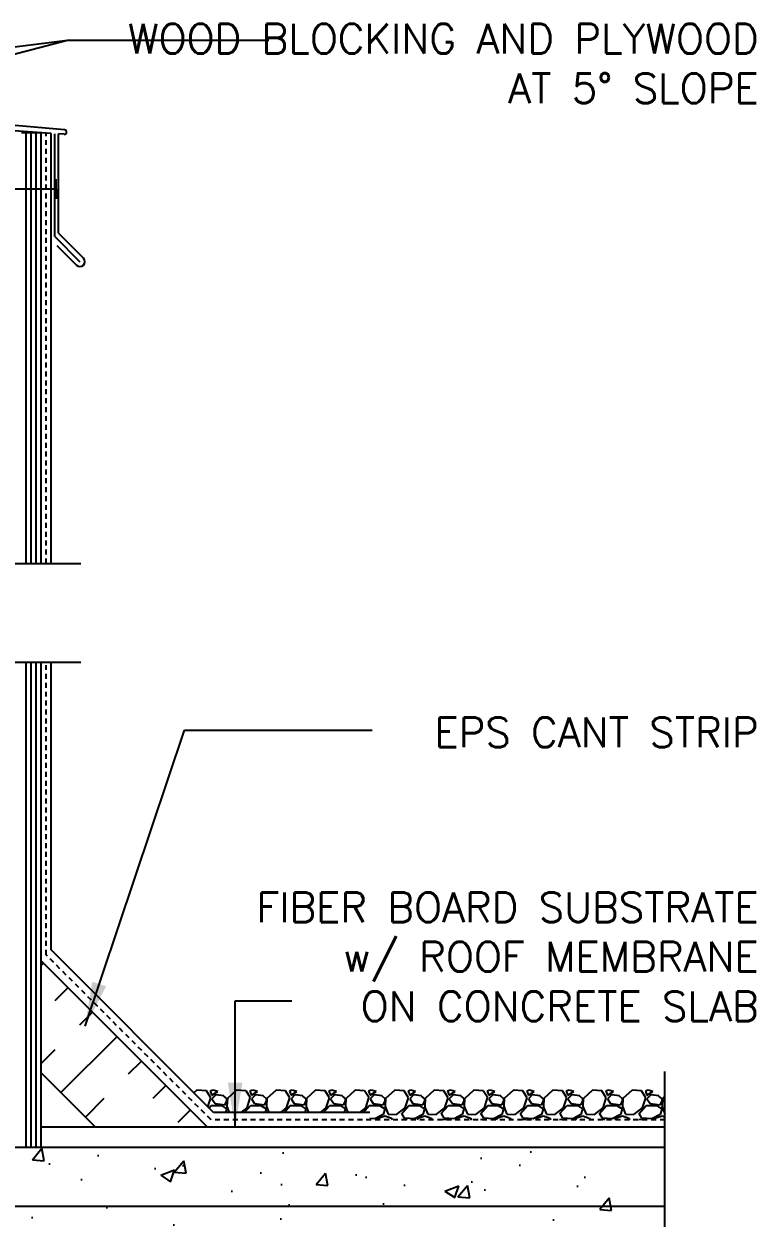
# Model space of a CAD drawing. Header units: inches. Extents: x 233.6 to 287.6, y 88.4 to 176.2.
# Drawn here: x 269.12 to 287.64, y 145.17 to 175.36 of the extents above; entities that cross this region are included whole.
import ezdxf

# ---------------------------------------------------------------- set-up
doc = ezdxf.new("R2010")
doc.units = ezdxf.units.IN
doc.header["$LTSCALE"] = 0.5
doc.header["$MEASUREMENT"] = 0
doc.linetypes.add('DASHED2', pattern=[0.375, 0.25, -0.125])
for name, color, linetype in [('HATCH', 12, 'Continuous'), ('line25', 2, 'Continuous'), ('LINE3', 3, 'Continuous'), ('LINE50', 5, 'Continuous'), ('LINE9', 9, 'Continuous'), ('TEXT', 4, 'Continuous')]:
    doc.layers.add(name, color=color, linetype=linetype)
doc.styles.add('DIM', font='romans.shx', dxfattribs={"width": 0.7})
doc.styles.add('ROMANS', font='romans.shx', dxfattribs={"height": 0.75})
doc.styles.get("Standard").update_dxf_attribs({"font": 'romans.shx', "height": 0.75})
doc.linetypes.add('STEEL', pattern='A,0.5,-0.2,["X",Standard,S=0.1,R=0,X=-0.1,Y=-0.05],-0.1', length=0.8)
doc.dimstyles.new('ext_12', dxfattribs={"dimscale": 12, "dimtxt": 0.09375, "dimasz": 0.09375, "dimexe": 0.09375, "dimexo": 0.0625, "dimgap": 0.0625, "dimtad": 1, "dimdec": 1, "dimzin": 2, "dimdsep": 46, "dimlunit": 4, "dimtxsty": 'DIM', "dimcen": 0.09, "dimdle": 0.09375, "dimclrt": 4, "dimadec": 0, "dimazin": 0, "dimtfac": 1, "dimtdec": 1, "dimtmove": 2, "dimatfit": 3, "dimfxl": 1, "dimfrac": 2, "dimtolj": 1, "dimtzin": 0, "dimarcsym": 0})

msp = doc.modelspace()

# ---------------------------------------------------------------- hatches: boundary and pattern name
at = {"layer": 'HATCH'}
h = msp.add_hatch(dxfattribs=at)
h.set_pattern_fill('AR-CONC', color=256, scale=0.5)
h.set_pattern_definition([(50, (0, 0), (3.5863, -0.31376), [0.375, -4.125]), (355, (0, 0), (-0.693757, 3.76096), [0.3, -3.3]), (100.4514, (0.299, -0.026), (2.892544, 3.4472), [0.3187, -3.50571]), (46.1842, (0, 1), (5.336207, -0.827596), [0.5625, -6.1875]), (96.6356, (0.4447, 0.931), (4.67331, 4.87059), [0.47805, -5.25857]), (351.1842, (0, 1), (4.67331, 4.87059), [0.45, -4.95]), (21, (0.5, 0.75), (2.984535, -2.013094), [0.375, -4.125]), (326, (0.5, 0.75), (1.216577, 3.62575), [0.3, -3.3]), (71.4514, (0.7487, 0.5822), (4.201112, 1.612656), [0.3187, -3.50571]), (37.5, (0, 0), (0.0607993, 1.6644693), [0, -3.26, 0, -3.35, 0, -3.3125]), (7.5, (0, 0), (1.315348, 1.972059), [0, -1.91, 0, -3.185, 0, -1.2625]), (327.5, (-1.115, 0), (2.669112, -0.1127744), [0, -1.25, 0, -3.9, 0, -5.175]), (317.5, (-1.615, 0), (2.915931, 0.500525), [0, -1.625, 0, -2.59, 0, -3.675])])
h.paths.add_polyline_path([(266.437, 143.471), (266.437, 144.971), (285.333, 144.971), (285.333, 146.971), (266.437, 146.971), (266.437, 147.023, 0.04026), (266.413, 146.993, 0.520567), (265.759, 146.993, 0.520567), (265.377, 146.993, 0.520567), (264.855, 146.993, 0.520567), (264.354, 146.993, 0.297004), (264.045, 147.118, 0.297004), (263.736, 146.993, 0.520567), (263.235, 146.993, 0.520567), (262.713, 146.993, 0.520567), (262.331, 146.993, 0.520567), (261.677, 146.993, 0.520567), (261.281, 146.993, 0.520567), (261.06, 146.993, 0.520567), (260.01, 146.993, 0.520567), (259.459, 146.876, 0.345037), (258.437, 147.21), (258.437, 146.576), (258.802, 146.576), (258.802, 145.376), (258.437, 145.376), (258.437, 144.626), (258.802, 144.626), (258.802, 143.426), (258.437, 143.426), (258.437, 142.676), (258.802, 142.676), (258.802, 141.596), (258.437, 141.596), (258.437, 140.846), (258.802, 140.846), (258.802, 139.766), (258.437, 139.766), (258.437, 139.016), (258.802, 139.016), (258.802, 137.816), (258.437, 137.816), (258.437, 137.066), (258.802, 137.066), (258.802, 136.585, -0.328601), (259.145, 136.47, -0.520567), (259.647, 136.47, -0.520567), (260.168, 136.47, -0.520567), (260.55, 136.47, -0.520567), (261.204, 136.47, -0.520567), (261.601, 136.47, -0.520567), (261.821, 136.47, -0.520567), (262.872, 136.47, -0.520567), (263.423, 136.352, -0.520567), (264.444, 136.448, -0.520567), (265.465, 136.352, -0.520567), (266.016, 136.47, -0.035013), (266.073, 136.54), (266.073, 137.066), (266.437, 137.066), (266.437, 137.471), (266.437, 138.971)])
edge = h.paths.add_edge_path()
edge.add_arc((266.091, 125.634), 0.5, 46.2109, 66.4218)
edge.add_line((266.291, 126.092), (266.201, 126.092))
edge.add_line((266.201, 126.092), (266.201, 126.134))
edge.add_arc((266.341, 126.341), 0.25, 180, 235.9442, ccw=False)
edge.add_line((266.091, 126.341), (266.091, 126.408))
edge.add_arc((266.154, 126.408), 0.0625, 90, 180, ccw=False)
edge.add_line((266.154, 126.471), (266.201, 126.471))
edge.add_line((266.201, 126.471), (266.201, 126.541))
edge.add_line((266.201, 126.541), (266.096, 126.541))
edge.add_arc((266.219, 126.883), 0.364, 214.9775, 250.3387, ccw=False)
edge.add_arc((265.296, 126.272), 0.743, 32.7919, 73.8107)
edge.add_spline(control_points=[(265.503, 126.986), (264.066, 127.307)], knot_values=[0, 0, 1, 1], degree=1, periodic=0)
edge.add_arc((263.509, 124.375), 2.984, 79.2546, 90.0995)
edge.add_line((263.504, 127.359), (262.437, 127.375))
edge.add_line((262.437, 127.375), (261.371, 127.359))
edge.add_arc((261.366, 124.375), 2.984, 89.9005, 100.7454)
edge.add_spline(control_points=[(260.809, 127.307), (259.372, 126.986)], knot_values=[0, 0, 1, 1], degree=1, periodic=0)
edge.add_arc((259.579, 126.272), 0.743, 106.1893, 147.2081)
edge.add_arc((258.656, 126.883), 0.364, 289.6613, 325.0225, ccw=False)
edge.add_line((258.778, 126.541), (258.673, 126.541))
edge.add_line((258.673, 126.541), (258.673, 126.471))
edge.add_line((258.673, 126.471), (258.721, 126.471))
edge.add_arc((258.721, 126.408), 0.0625, 0, 90, ccw=False)
edge.add_line((258.783, 126.408), (258.783, 126.341))
edge.add_arc((258.533, 126.341), 0.25, 304.0558, 360, ccw=False)
edge.add_line((258.673, 126.134), (258.673, 126.092))
edge.add_line((258.673, 126.092), (258.583, 126.092))
edge.add_arc((258.783, 125.634), 0.5, 113.5782, 133.7891)
edge.add_line((258.437, 125.995), (258.437, 123.221))
edge.add_line((258.437, 123.221), (259.437, 123.221))
edge.add_line((259.437, 123.221), (260.437, 122.221))
edge.add_line((260.437, 122.221), (260.437, 124.221))
edge.add_line((260.437, 124.221), (261.437, 123.221))
edge.add_line((261.437, 123.221), (266.437, 123.221))
edge.add_line((266.437, 123.221), (266.437, 125.995))
h.paths.add_polyline_path([(266.437, 132.221), (266.437, 133.237), (266.357, 133.157), (266.267, 133.157), (266.237, 133.187), (266.087, 133.187, -0.414214), (266.037, 133.237), (265.937, 133.237), (265.937, 133.798, 0.390098), (265.662, 134.097), (262.454, 134.281, 0.020761), (262.437, 134.281, 0.020761), (262.421, 134.281), (259.213, 134.097, 0.390098), (258.937, 133.798), (258.937, 133.237), (258.837, 133.237, -0.414214), (258.787, 133.187), (258.637, 133.187), (258.607, 133.157), (258.517, 133.157), (258.437, 133.237), (258.437, 132.221), (258.437, 130.187, 0.088416), (258.583, 130.09), (258.673, 130.09), (258.673, 130.048, -0.249069), (258.783, 129.841), (258.783, 129.773, -0.414214), (258.721, 129.711), (258.673, 129.711), (258.673, 129.641), (258.778, 129.641, 0.087457), (259.116, 129.72, -0.638777), (259.24, 129.596, 2.087231), (259.674, 129.821, -1), (259.838, 130.229, -0.21345), (260.23, 129.84, -0.068226), (260.366, 129.212, 1.753171), (260.817, 129.509, -0.940793), (261.02, 129.892, -0.173075), (261.366, 129.526), (261.509, 129.139, 1.612474), (261.94, 129.498, -0.734872), (261.963, 130.009, -0.068475), (262.437, 130.071, -0.068475), (262.912, 130.009, -0.734872), (262.935, 129.498, 1.612474), (263.366, 129.139), (263.509, 129.526, -0.173075), (263.855, 129.892, -0.940793), (264.058, 129.509, 1.753171), (264.509, 129.212, -0.068226), (264.645, 129.84, -0.21345), (265.037, 130.229, -1), (265.201, 129.821, 2.087231), (265.635, 129.596, -0.638777), (265.759, 129.72, 0.087457), (266.096, 129.641), (266.201, 129.641), (266.201, 129.711), (266.154, 129.711, -0.414214), (266.091, 129.773), (266.091, 129.841, -0.249069), (266.201, 130.048), (266.201, 130.09), (266.291, 130.09, 0.088416), (266.437, 130.187)])
h.paths.add_polyline_path([(262.054, 134.874), (259.262, 135.023, 0.438748), (258.937, 134.724), (258.937, 134.59, 0.438748), (259.262, 134.291), (262.054, 134.44, 0.390098), (262.237, 134.639), (262.237, 134.675, 0.390098)])
h.paths.add_polyline_path([(265.937, 136.077), (266.037, 136.077, -0.327813), (266.073, 136.125), (266.073, 136.54, 0.035013), (266.016, 136.47, 0.520567), (265.465, 136.352, 0.520567), (264.444, 136.448, 0.520567), (263.423, 136.352, 0.520567), (262.872, 136.47, 0.520567), (261.821, 136.47, 0.520567), (261.601, 136.47, 0.520567), (261.204, 136.47, 0.520567), (260.55, 136.47, 0.520567), (260.168, 136.47, 0.520567), (259.647, 136.47, 0.520567), (259.145, 136.47, 0.328601), (258.802, 136.585), (258.802, 136.125, -0.327813), (258.837, 136.077), (258.937, 136.077), (258.937, 135.516, 0.390098), (259.213, 135.217), (262.421, 135.033, 0.020761), (262.437, 135.033, 0.020761), (262.454, 135.033), (265.662, 135.217, 0.390098), (265.937, 135.516)])
h.paths.add_polyline_path([(265.937, 134.724, 0.438748), (265.613, 135.023), (262.821, 134.874, 0.390098), (262.637, 134.675), (262.637, 134.639, 0.390098), (262.821, 134.44), (265.613, 134.291, 0.438748), (265.937, 134.59)])
h.paths.add_polyline_path([(265.937, 147.947, 0.390098), (265.662, 148.246), (262.454, 148.43, 0.020761), (262.437, 148.43, 0.020761), (262.421, 148.43), (259.213, 148.246, 0.390098), (258.937, 147.947), (258.937, 147.386), (258.837, 147.386, -0.327813), (258.802, 147.338), (258.802, 147.326), (258.628, 147.326), (258.607, 147.306), (258.517, 147.306), (258.497, 147.326), (258.437, 147.326), (258.437, 147.21, -0.345037), (259.459, 146.876, -0.520567), (260.01, 146.993, -0.520567), (261.06, 146.993, -0.520567), (261.281, 146.993, -0.520567), (261.677, 146.993, -0.520567), (262.331, 146.993, -0.520567), (262.713, 146.993, -0.520567), (263.235, 146.993, -0.520567), (263.736, 146.993, -0.297004), (264.045, 147.118, -0.297004), (264.354, 146.993, -0.520567), (264.855, 146.993, -0.520567), (265.377, 146.993, -0.520567), (265.759, 146.993, -0.520567), (266.413, 146.993, -0.04026), (266.437, 147.023), (266.437, 147.326), (266.378, 147.326), (266.357, 147.306), (266.267, 147.306), (266.247, 147.326), (266.073, 147.326), (266.073, 147.338, -0.327813), (266.037, 147.386), (265.937, 147.386)])
h.paths.add_polyline_path([(262.237, 148.788, -0.390098), (262.054, 148.589), (259.262, 148.44, -0.438748), (258.937, 148.739), (258.937, 148.873, -0.438748), (259.262, 149.172), (262.054, 149.023, -0.390098), (262.237, 148.824)])
h.paths.add_polyline_path([(265.937, 148.739), (265.937, 148.873, 0.438748), (265.613, 149.172), (262.821, 149.023, 0.390098), (262.637, 148.824), (262.637, 148.788, 0.390098), (262.821, 148.589), (265.613, 148.44, 0.438748)])
h.paths.add_polyline_path([(265.937, 150.226), (266.037, 150.226, -0.414214), (266.087, 150.276), (266.237, 150.276), (266.267, 150.306), (266.357, 150.306), (266.437, 150.226), (266.437, 152.256, 0.088416), (266.291, 152.353), (266.201, 152.353), (266.201, 152.395, -0.249069), (266.091, 152.602), (266.091, 152.669, -0.414214), (266.154, 152.732), (266.201, 152.732), (266.201, 152.802), (266.096, 152.802, 0.087457), (265.759, 152.723, -0.638777), (265.635, 152.847, 2.087231), (265.201, 152.622, -1), (265.037, 152.213, -0.21345), (264.645, 152.603, -0.068226), (264.509, 153.23, 1.753171), (264.058, 152.934, -0.940793), (263.855, 152.551, -0.173075), (263.509, 152.917), (263.366, 153.304, 1.612474), (262.935, 152.945, -0.734872), (262.912, 152.433, -0.068475), (262.437, 152.371, -0.068475), (261.963, 152.433, -0.734872), (261.94, 152.945, 1.612474), (261.509, 153.304), (261.366, 152.917, -0.173075), (261.02, 152.551, -0.940793), (260.817, 152.934, 1.753171), (260.366, 153.23, -0.068226), (260.23, 152.603, -0.21345), (259.838, 152.213, -1), (259.674, 152.622, 2.087231), (259.24, 152.847, -0.638777), (259.116, 152.723, 0.087457), (258.778, 152.802), (258.673, 152.802), (258.673, 152.732), (258.721, 152.732, -0.414214), (258.783, 152.669), (258.783, 152.602, -0.249069), (258.673, 152.395), (258.673, 152.353), (258.583, 152.353, 0.088416), (258.437, 152.256), (258.437, 150.226), (258.517, 150.306), (258.607, 150.306), (258.637, 150.276), (258.787, 150.276, -0.414214), (258.837, 150.226), (258.937, 150.226), (258.937, 149.665, 0.390098), (259.213, 149.366), (262.421, 149.182, 0.020761), (262.437, 149.182, 0.020761), (262.454, 149.182), (265.662, 149.366, 0.390098), (265.937, 149.665)])
edge = h.paths.add_edge_path()
edge.add_line((266.437, 159.221), (261.451, 159.221))
edge.add_line((261.451, 159.221), (260.451, 160.221))
edge.add_line((260.451, 160.221), (260.451, 158.221))
edge.add_line((260.451, 158.221), (259.451, 159.221))
edge.add_line((259.451, 159.221), (258.437, 159.221))
edge.add_line((258.437, 159.221), (258.437, 156.448))
edge.add_arc((258.783, 156.809), 0.5, 226.2109, 246.4218)
edge.add_line((258.583, 156.351), (258.673, 156.351))
edge.add_line((258.673, 156.351), (258.673, 156.309))
edge.add_arc((258.533, 156.102), 0.25, 0, 55.9442, ccw=False)
edge.add_line((258.783, 156.102), (258.783, 156.034))
edge.add_arc((258.721, 156.034), 0.0625, -90, 0, ccw=False)
edge.add_line((258.721, 155.972), (258.673, 155.972))
edge.add_line((258.673, 155.972), (258.673, 155.902))
edge.add_line((258.673, 155.902), (258.778, 155.902))
edge.add_arc((258.656, 155.559), 0.364, 34.9775, 70.3387, ccw=False)
edge.add_arc((259.579, 156.171), 0.743, 212.7919, 253.8107)
edge.add_spline(control_points=[(259.372, 155.457), (260.809, 155.136)], knot_values=[0, 0, 1, 1], degree=1, periodic=0)
edge.add_arc((261.366, 158.068), 2.984, 259.2546, 270.0995)
edge.add_line((261.371, 155.084), (262.437, 155.068))
edge.add_line((262.437, 155.068), (263.504, 155.084))
edge.add_arc((263.509, 158.068), 2.984, 269.9005, 280.7454)
edge.add_spline(control_points=[(264.066, 155.136), (265.503, 155.457)], knot_values=[0, 0, 1, 1], degree=1, periodic=0)
edge.add_arc((265.296, 156.171), 0.743, 286.1893, 327.2081)
edge.add_arc((266.219, 155.559), 0.364, 109.6613, 145.0225, ccw=False)
edge.add_line((266.096, 155.902), (266.201, 155.902))
edge.add_line((266.201, 155.902), (266.201, 155.972))
edge.add_line((266.201, 155.972), (266.154, 155.972))
edge.add_arc((266.154, 156.034), 0.0625, 180, 270, ccw=False)
edge.add_line((266.091, 156.034), (266.091, 156.102))
edge.add_arc((266.341, 156.102), 0.25, 124.0558, 180, ccw=False)
edge.add_line((266.201, 156.309), (266.201, 156.351))
edge.add_line((266.201, 156.351), (266.291, 156.351))
edge.add_arc((266.091, 156.809), 0.5, 293.5782, 313.7891)
edge.add_line((266.437, 156.448), (266.437, 159.221))
edge = h.paths.add_edge_path()
edge.add_arc((266.091, 164.638), 0.5, 46.2109, 66.4218)
edge.add_line((266.291, 165.096), (266.201, 165.096))
edge.add_line((266.201, 165.096), (266.201, 165.138))
edge.add_arc((266.341, 165.345), 0.25, 180, 235.9442, ccw=False)
edge.add_line((266.091, 165.345), (266.091, 165.412))
edge.add_arc((266.154, 165.412), 0.0625, 90, 180, ccw=False)
edge.add_line((266.154, 165.475), (266.201, 165.475))
edge.add_line((266.201, 165.475), (266.201, 165.545))
edge.add_line((266.201, 165.545), (266.096, 165.545))
edge.add_arc((266.219, 165.888), 0.364, 214.9775, 250.3387, ccw=False)
edge.add_arc((265.296, 165.276), 0.743, 32.7919, 73.8107)
edge.add_spline(control_points=[(265.503, 165.99), (264.066, 166.311)], knot_values=[0, 0, 1, 1], degree=1, periodic=0)
edge.add_arc((263.509, 163.379), 2.984, 79.2546, 90.0995)
edge.add_line((263.504, 166.363), (262.437, 166.379))
edge.add_line((262.437, 166.379), (261.371, 166.363))
edge.add_arc((261.366, 163.379), 2.984, 89.9005, 100.7454)
edge.add_spline(control_points=[(260.809, 166.311), (259.372, 165.99)], knot_values=[0, 0, 1, 1], degree=1, periodic=0)
edge.add_arc((259.579, 165.276), 0.743, 106.1893, 147.2081)
edge.add_arc((258.656, 165.888), 0.364, 289.6613, 325.0225, ccw=False)
edge.add_line((258.778, 165.545), (258.673, 165.545))
edge.add_line((258.673, 165.545), (258.673, 165.475))
edge.add_line((258.673, 165.475), (258.721, 165.475))
edge.add_arc((258.721, 165.412), 0.0625, 0, 90, ccw=False)
edge.add_line((258.783, 165.412), (258.783, 165.345))
edge.add_arc((258.533, 165.345), 0.25, 304.0558, 360, ccw=False)
edge.add_line((258.673, 165.138), (258.673, 165.096))
edge.add_line((258.673, 165.096), (258.583, 165.096))
edge.add_arc((258.783, 164.638), 0.5, 113.5782, 133.7891)
edge.add_line((258.437, 164.999), (258.437, 161.721))
edge.add_line((258.437, 161.721), (259.451, 161.721))
edge.add_line((259.451, 161.721), (260.451, 160.721))
edge.add_line((260.451, 160.721), (260.451, 162.721))
edge.add_line((260.451, 162.721), (261.451, 161.721))
edge.add_line((261.451, 161.721), (266.437, 161.721))
edge.add_line((266.437, 161.721), (266.437, 164.999))
h.paths.add_polyline_path([(266.437, 169.819, 0.259173), (265.986, 169.599, 0.520567), (265.486, 169.599, 0.520567), (265.099, 169.599, 0.336749), (264.437, 169.705, 0.336749), (263.776, 169.599, 0.520567), (263.389, 169.599, 0.520567), (262.889, 169.599, 0.520567), (262.042, 169.599, 0.520567), (261.76, 169.599, 0.520567), (260.865, 169.599, 0.520567), (260.126, 169.599, 0.520567), (259.433, 169.599, 0.520567), (259.212, 169.599, 0.321585), (258.437, 169.625), (258.437, 169.191, 0.088416), (258.583, 169.094), (258.673, 169.094), (258.673, 169.052, -0.249069), (258.783, 168.845), (258.783, 168.777, -0.414214), (258.721, 168.715), (258.673, 168.715), (258.673, 168.645), (258.778, 168.645, 0.087457), (259.116, 168.724, -0.638777), (259.24, 168.6, 2.087231), (259.674, 168.825, -1), (259.838, 169.234, -0.21345), (260.23, 168.844, -0.068226), (260.366, 168.216, 1.753171), (260.817, 168.513, -0.940793), (261.02, 168.896, -0.173075), (261.366, 168.53), (261.509, 168.143, 1.612474), (261.94, 168.502, -0.734872), (261.963, 169.013, -0.068475), (262.437, 169.076, -0.068475), (262.912, 169.013, -0.734872), (262.935, 168.502, 1.612474), (263.366, 168.143), (263.509, 168.53, -0.173075), (263.855, 168.896, -0.940793), (264.058, 168.513, 1.753171), (264.509, 168.216, -0.068226), (264.645, 168.844, -0.21345), (265.037, 169.234, -1), (265.201, 168.825, 2.087231), (265.635, 168.6, -0.638777), (265.759, 168.724, 0.087457), (266.096, 168.645), (266.201, 168.645), (266.201, 168.715), (266.154, 168.715, -0.414214), (266.091, 168.777), (266.091, 168.845, -0.249069), (266.201, 169.052), (266.201, 169.094), (266.291, 169.094, 0.088416), (266.437, 169.191)])
h = msp.add_hatch(dxfattribs=at)
h.set_pattern_fill('INSUL', color=256, scale=7, angle=45, style=0)
h.set_pattern_definition([(45, (162.2593, -11.4297), (-1.856155, 1.856155), []), (45, (161.6406, -10.811), (-1.856155, 1.856155), [0.875, -0.875]), (45, (161.022, -10.1923), (-1.856155, 1.856155), [0.875, -0.875])])
h.paths.add_polyline_path([(270.811, 147.596), (273.639, 147.596), (269.562, 151.673), (269.562, 148.845)])

# ---------------------------------------------------------------- linework, layer by layer
for p, q in [((270.154, 172.681), (251.187, 174.34)), ((269.812, 172.587), (268.506, 172.679)), ((269.187, 161.721), (269.187, 172.605)), ((269.312, 161.721), (269.312, 172.605)), ((269.437, 161.721), (269.437, 172.605)), ((269.812, 161.721), (269.812, 172.587)), ((269.906, 169.982), (269.906, 172.58)), ((270.144, 172.568), (270, 172.576)), ((270, 170.065), (270, 172.576)), ((269.906, 169.982), (270.543, 169.346)), ((270, 170.065), (270.631, 169.434)), ((269.956, 169.756), (270.454, 169.257)), ((269.187, 146.971), (269.187, 159.221)), ((269.312, 146.971), (269.312, 159.221)), ((269.437, 146.971), (269.437, 159.221)), ((269.812, 151.953), (269.812, 159.221)), ((273.92, 147.846), (269.812, 151.953)), ((273.5, 148.41), (273.424, 148.342)), ((273.74, 148.389), (273.5, 148.409)), ((273.851, 148.211), (273.741, 148.391)), ((273.778, 147.988), (273.849, 148.21)), ((273.909, 148.41), (273.839, 148.38)), ((273.839, 148.38), (273.879, 148.28)), ((273.879, 148.28), (274.029, 148.37)), ((273.979, 148.29), (273.879, 148.19)), ((274.03, 148.37), (273.91, 148.41)), ((274.18, 148.261), (273.98, 148.291)), ((274.261, 148.189), (274.181, 148.259)), ((274.269, 148.201), (274.259, 147.991)), ((274.5, 148.41), (274.27, 148.2)), ((274.74, 148.389), (274.5, 148.409)), ((274.851, 148.211), (274.741, 148.391)), ((274.769, 147.96), (274.849, 148.21)), ((274.909, 148.41), (274.839, 148.38)), ((274.839, 148.38), (274.879, 148.28)), ((274.879, 148.28), (275.029, 148.37)), ((274.979, 148.29), (274.879, 148.19)), ((275.03, 148.37), (274.91, 148.41)), ((275.18, 148.261), (274.98, 148.291)), ((275.261, 148.189), (275.181, 148.259)), ((275.269, 148.201), (275.259, 147.991)), ((275.5, 148.41), (275.27, 148.2)), ((275.74, 148.389), (275.5, 148.409)), ((275.851, 148.211), (275.741, 148.391)), ((275.769, 147.96), (275.849, 148.21)), ((275.909, 148.41), (275.839, 148.38)), ((275.839, 148.38), (275.879, 148.28)), ((275.879, 148.28), (276.029, 148.37)), ((275.979, 148.29), (275.879, 148.19)), ((276.03, 148.37), (275.91, 148.41)), ((276.18, 148.261), (275.98, 148.291)), ((276.261, 148.189), (276.181, 148.259)), ((276.269, 148.201), (276.259, 147.991)), ((276.5, 148.41), (276.27, 148.2)), ((276.74, 148.389), (276.5, 148.409)), ((276.851, 148.211), (276.741, 148.391)), ((276.769, 147.96), (276.849, 148.21)), ((276.909, 148.41), (276.839, 148.38)), ((276.839, 148.38), (276.879, 148.28)), ((276.879, 148.28), (277.029, 148.37)), ((276.979, 148.29), (276.879, 148.19)), ((277.03, 148.37), (276.91, 148.41)), ((277.18, 148.261), (276.98, 148.291)), ((277.261, 148.189), (277.181, 148.259)), ((277.269, 148.201), (277.259, 147.991)), ((277.5, 148.41), (277.27, 148.2)), ((277.74, 148.389), (277.5, 148.409)), ((277.851, 148.211), (277.741, 148.391)), ((277.769, 147.96), (277.849, 148.21)), ((277.909, 148.41), (277.839, 148.38)), ((277.839, 148.38), (277.879, 148.28)), ((277.879, 148.28), (278.029, 148.37)), ((277.979, 148.29), (277.879, 148.19)), ((278.03, 148.37), (277.91, 148.41)), ((278.18, 148.261), (277.98, 148.291)), ((278.261, 148.189), (278.181, 148.259)), ((278.269, 148.201), (278.259, 147.991)), ((278.5, 148.41), (278.27, 148.2)), ((278.74, 148.389), (278.5, 148.409)), ((278.851, 148.211), (278.741, 148.391)), ((278.769, 147.96), (278.849, 148.21)), ((278.909, 148.41), (278.839, 148.38)), ((278.839, 148.38), (278.879, 148.28)), ((278.879, 148.28), (279.029, 148.37)), ((278.979, 148.29), (278.879, 148.19)), ((279.03, 148.37), (278.91, 148.41)), ((279.18, 148.261), (278.98, 148.291)), ((279.261, 148.189), (279.181, 148.259)), ((279.269, 148.201), (279.259, 147.991)), ((279.5, 148.41), (279.27, 148.2)), ((279.74, 148.389), (279.5, 148.409)), ((279.851, 148.211), (279.741, 148.391)), ((279.769, 147.96), (279.849, 148.21)), ((279.909, 148.41), (279.839, 148.38)), ((279.839, 148.38), (279.879, 148.28)), ((279.879, 148.28), (280.029, 148.37)), ((279.979, 148.29), (279.879, 148.19)), ((280.03, 148.37), (279.91, 148.41)), ((280.18, 148.261), (279.98, 148.291)), ((280.261, 148.189), (280.181, 148.259)), ((280.269, 148.201), (280.259, 147.991)), ((280.5, 148.41), (280.27, 148.2)), ((280.74, 148.389), (280.5, 148.409)), ((280.851, 148.211), (280.741, 148.391)), ((280.769, 147.96), (280.849, 148.21)), ((280.909, 148.41), (280.839, 148.38)), ((280.839, 148.38), (280.879, 148.28)), ((280.879, 148.28), (281.029, 148.37)), ((280.979, 148.29), (280.879, 148.19)), ((281.03, 148.37), (280.91, 148.41)), ((281.18, 148.261), (280.98, 148.291)), ((281.261, 148.189), (281.181, 148.259)), ((281.269, 148.201), (281.259, 147.991)), ((281.5, 148.41), (281.27, 148.2)), ((281.74, 148.389), (281.5, 148.409)), ((281.851, 148.211), (281.741, 148.391)), ((281.769, 147.96), (281.849, 148.21)), ((281.909, 148.41), (281.839, 148.38)), ((281.839, 148.38), (281.879, 148.28)), ((281.879, 148.28), (282.029, 148.37)), ((281.979, 148.29), (281.879, 148.19)), ((282.03, 148.37), (281.91, 148.41)), ((282.18, 148.261), (281.98, 148.291)), ((282.261, 148.189), (282.181, 148.259)), ((282.269, 148.201), (282.259, 147.991)), ((282.5, 148.41), (282.27, 148.2)), ((282.74, 148.389), (282.5, 148.409)), ((282.851, 148.211), (282.741, 148.391)), ((282.769, 147.96), (282.849, 148.21)), ((282.909, 148.41), (282.839, 148.38)), ((282.839, 148.38), (282.879, 148.28)), ((282.879, 148.28), (283.029, 148.37)), ((282.979, 148.29), (282.879, 148.19)), ((283.03, 148.37), (282.91, 148.41)), ((283.18, 148.261), (282.98, 148.291)), ((283.261, 148.189), (283.181, 148.259)), ((283.269, 148.201), (283.259, 147.991)), ((283.5, 148.41), (283.27, 148.2)), ((283.74, 148.389), (283.5, 148.409)), ((283.851, 148.211), (283.741, 148.391)), ((283.769, 147.96), (283.849, 148.21)), ((283.909, 148.41), (283.839, 148.38)), ((283.839, 148.38), (283.879, 148.28)), ((283.879, 148.28), (284.029, 148.37)), ((283.979, 148.29), (283.879, 148.19)), ((284.03, 148.37), (283.91, 148.41)), ((284.18, 148.261), (283.98, 148.291)), ((284.261, 148.189), (284.181, 148.259)), ((284.269, 148.201), (284.259, 147.991)), ((284.5, 148.41), (284.27, 148.2)), ((284.74, 148.389), (284.5, 148.409)), ((284.851, 148.211), (284.741, 148.391)), ((284.769, 147.96), (284.849, 148.21)), ((284.909, 148.41), (284.839, 148.38)), ((284.839, 148.38), (284.879, 148.28)), ((284.879, 148.28), (285.029, 148.37)), ((284.979, 148.29), (284.879, 148.19)), ((285.03, 148.37), (284.91, 148.41)), ((285.18, 148.261), (284.98, 148.291)), ((285.261, 148.189), (285.181, 148.259)), ((285.269, 148.201), (285.259, 147.991)), ((285.333, 148.258), (285.27, 148.2)), ((273.806, 147.96), (273.859, 148.02)), ((273.859, 148.02), (274.119, 148.02)), ((273.879, 148.191), (273.959, 148.071)), ((273.96, 148.07), (274.21, 148.04)), ((274.119, 148.022), (274.249, 147.932)), ((274.209, 148.04), (274.259, 148.13)), ((274.25, 147.93), (274.226, 147.846)), ((274.258, 147.992), (274.319, 147.846)), ((274.259, 148.13), (274.259, 148.19)), ((274.621, 147.846), (274.769, 147.961)), ((274.703, 147.846), (274.859, 148.02)), ((274.859, 148.02), (275.119, 148.02)), ((274.879, 148.191), (274.959, 148.071)), ((274.96, 148.07), (275.21, 148.04)), ((275.119, 148.022), (275.249, 147.932)), ((275.209, 148.04), (275.259, 148.13)), ((275.25, 147.93), (275.226, 147.846)), ((275.258, 147.992), (275.319, 147.846)), ((275.259, 148.13), (275.259, 148.19)), ((275.621, 147.846), (275.769, 147.961)), ((275.703, 147.846), (275.859, 148.02)), ((275.859, 148.02), (276.119, 148.02)), ((275.879, 148.191), (275.959, 148.071)), ((275.96, 148.07), (276.21, 148.04)), ((276.119, 148.022), (276.249, 147.932)), ((276.209, 148.04), (276.259, 148.13)), ((276.25, 147.93), (276.226, 147.846)), ((276.258, 147.992), (276.319, 147.846)), ((276.259, 148.13), (276.259, 148.19)), ((276.621, 147.846), (276.769, 147.961)), ((276.703, 147.846), (276.859, 148.02)), ((276.859, 148.02), (277.119, 148.02)), ((276.879, 148.191), (276.959, 148.071)), ((276.96, 148.07), (277.21, 148.04)), ((277.119, 148.022), (277.249, 147.932)), ((277.209, 148.04), (277.259, 148.13)), ((277.25, 147.93), (277.226, 147.846)), ((277.258, 147.992), (277.319, 147.846)), ((277.259, 148.13), (277.259, 148.19)), ((277.621, 147.846), (277.769, 147.961)), ((277.703, 147.846), (277.859, 148.02)), ((277.859, 148.02), (278.119, 148.02)), ((277.879, 148.191), (277.959, 148.071)), ((277.96, 148.07), (278.21, 148.04)), ((278.119, 148.022), (278.249, 147.932)), ((278.209, 148.04), (278.259, 148.13)), ((278.25, 147.93), (278.21, 147.79)), ((278.258, 147.992), (278.338, 147.802)), ((278.259, 148.13), (278.259, 148.19)), ((278.549, 147.791), (278.769, 147.961)), ((278.679, 147.82), (278.859, 148.02)), ((278.859, 148.02), (279.119, 148.02)), ((278.879, 148.191), (278.959, 148.071)), ((278.96, 148.07), (279.21, 148.04)), ((279.119, 148.022), (279.249, 147.932)), ((279.209, 148.04), (279.259, 148.13)), ((279.25, 147.93), (279.21, 147.79)), ((279.258, 147.992), (279.338, 147.802)), ((279.259, 148.13), (279.259, 148.19)), ((279.549, 147.791), (279.769, 147.961)), ((279.679, 147.82), (279.859, 148.02)), ((279.859, 148.02), (280.119, 148.02)), ((279.879, 148.191), (279.959, 148.071)), ((279.96, 148.07), (280.21, 148.04)), ((280.119, 148.022), (280.249, 147.932)), ((280.209, 148.04), (280.259, 148.13)), ((280.25, 147.93), (280.21, 147.79)), ((280.258, 147.992), (280.338, 147.802)), ((280.259, 148.13), (280.259, 148.19)), ((280.549, 147.791), (280.769, 147.961)), ((280.679, 147.82), (280.859, 148.02)), ((280.859, 148.02), (281.119, 148.02)), ((280.879, 148.191), (280.959, 148.071)), ((280.96, 148.07), (281.21, 148.04)), ((281.119, 148.022), (281.249, 147.932)), ((281.209, 148.04), (281.259, 148.13)), ((281.25, 147.93), (281.21, 147.79)), ((281.258, 147.992), (281.338, 147.802)), ((281.259, 148.13), (281.259, 148.19)), ((281.549, 147.791), (281.769, 147.961)), ((281.679, 147.82), (281.859, 148.02)), ((281.859, 148.02), (282.119, 148.02)), ((281.879, 148.191), (281.959, 148.071)), ((281.96, 148.07), (282.21, 148.04)), ((282.119, 148.022), (282.249, 147.932)), ((282.209, 148.04), (282.259, 148.13)), ((282.25, 147.93), (282.21, 147.79)), ((282.258, 147.992), (282.338, 147.802)), ((282.259, 148.13), (282.259, 148.19)), ((282.549, 147.791), (282.769, 147.961)), ((282.679, 147.82), (282.859, 148.02)), ((282.859, 148.02), (283.119, 148.02)), ((282.879, 148.191), (282.959, 148.071)), ((282.96, 148.07), (283.21, 148.04)), ((283.119, 148.022), (283.249, 147.932)), ((283.209, 148.04), (283.259, 148.13)), ((283.25, 147.93), (283.21, 147.79)), ((283.258, 147.992), (283.338, 147.802)), ((283.259, 148.13), (283.259, 148.19)), ((283.549, 147.791), (283.769, 147.961)), ((283.679, 147.82), (283.859, 148.02)), ((283.859, 148.02), (284.119, 148.02)), ((283.879, 148.191), (283.959, 148.071)), ((283.96, 148.07), (284.21, 148.04)), ((284.119, 148.022), (284.249, 147.932)), ((284.209, 148.04), (284.259, 148.13)), ((284.25, 147.93), (284.21, 147.79)), ((284.258, 147.992), (284.338, 147.802)), ((284.259, 148.13), (284.259, 148.19)), ((284.549, 147.791), (284.769, 147.961)), ((284.679, 147.82), (284.859, 148.02)), ((284.859, 148.02), (285.119, 148.02)), ((284.879, 148.191), (284.959, 148.071)), ((284.96, 148.07), (285.21, 148.04)), ((285.119, 148.022), (285.249, 147.932)), ((285.209, 148.04), (285.259, 148.13)), ((285.25, 147.93), (285.21, 147.79)), ((285.258, 147.992), (285.333, 147.813)), ((285.259, 148.13), (285.259, 148.19)), ((277.868, 147.846), (273.92, 147.846)), ((277.868, 147.721), (277.868, 147.721)), ((277.999, 147.682), (277.868, 147.692)), ((278.21, 147.79), (278, 147.68)), ((278.077, 147.659), (278.099, 147.71)), ((278.099, 147.71), (278.259, 147.76)), ((278.259, 147.76), (278.419, 147.7)), ((278.339, 147.8), (278.549, 147.79)), ((278.419, 147.7), (278.439, 147.659)), ((278.77, 147.669), (278.669, 147.659)), ((278.751, 147.7), (278.681, 147.82)), ((278.999, 147.682), (278.749, 147.702)), ((278.817, 147.659), (278.769, 147.671)), ((279.21, 147.79), (279, 147.68)), ((279.077, 147.659), (279.099, 147.71)), ((279.099, 147.71), (279.259, 147.76)), ((279.259, 147.76), (279.419, 147.7)), ((279.339, 147.8), (279.549, 147.79)), ((279.419, 147.7), (279.439, 147.659)), ((279.77, 147.669), (279.669, 147.659)), ((279.751, 147.7), (279.681, 147.82)), ((279.999, 147.682), (279.749, 147.702)), ((279.817, 147.659), (279.769, 147.671)), ((280.21, 147.79), (280, 147.68)), ((280.077, 147.659), (280.099, 147.71)), ((280.099, 147.71), (280.259, 147.76)), ((280.259, 147.76), (280.419, 147.7)), ((280.339, 147.8), (280.549, 147.79)), ((280.419, 147.7), (280.439, 147.659)), ((280.77, 147.669), (280.669, 147.659)), ((280.751, 147.7), (280.681, 147.82)), ((280.999, 147.682), (280.749, 147.702)), ((280.817, 147.659), (280.769, 147.671)), ((281.21, 147.79), (281, 147.68)), ((281.077, 147.659), (281.099, 147.71)), ((281.099, 147.71), (281.259, 147.76)), ((281.259, 147.76), (281.419, 147.7)), ((281.339, 147.8), (281.549, 147.79)), ((281.419, 147.7), (281.439, 147.659)), ((281.77, 147.669), (281.669, 147.659)), ((281.751, 147.7), (281.681, 147.82)), ((281.999, 147.682), (281.749, 147.702)), ((281.817, 147.659), (281.769, 147.671)), ((282.21, 147.79), (282, 147.68)), ((282.077, 147.659), (282.099, 147.71)), ((282.099, 147.71), (282.259, 147.76)), ((282.259, 147.76), (282.419, 147.7)), ((282.339, 147.8), (282.549, 147.79)), ((282.419, 147.7), (282.439, 147.659)), ((282.77, 147.669), (282.669, 147.659)), ((282.751, 147.7), (282.681, 147.82)), ((282.999, 147.682), (282.749, 147.702)), ((282.817, 147.659), (282.769, 147.671)), ((283.21, 147.79), (283, 147.68)), ((283.077, 147.659), (283.099, 147.71)), ((283.099, 147.71), (283.259, 147.76)), ((283.259, 147.76), (283.419, 147.7)), ((283.339, 147.8), (283.549, 147.79)), ((283.419, 147.7), (283.439, 147.659)), ((283.77, 147.669), (283.669, 147.659)), ((283.751, 147.7), (283.681, 147.82)), ((283.999, 147.682), (283.749, 147.702)), ((283.817, 147.659), (283.769, 147.671)), ((284.21, 147.79), (284, 147.68)), ((284.077, 147.659), (284.099, 147.71)), ((284.099, 147.71), (284.259, 147.76)), ((284.259, 147.76), (284.419, 147.7)), ((284.339, 147.8), (284.549, 147.79)), ((284.419, 147.7), (284.439, 147.659)), ((284.77, 147.669), (284.669, 147.659)), ((284.751, 147.7), (284.681, 147.82)), ((284.999, 147.682), (284.749, 147.702)), ((284.817, 147.659), (284.769, 147.671)), ((285.21, 147.79), (285, 147.68)), ((285.077, 147.659), (285.099, 147.71)), ((285.099, 147.71), (285.259, 147.76)), ((285.259, 147.76), (285.333, 147.732))]:
    msp.add_line(p, q, dxfattribs=at)
for centre, radius, start, end in [((270.149, 172.624), 0.0567, 265, 85), ((270.543, 169.346), 0.125, 225, 45)]:
    msp.add_arc(centre, radius, start, end, dxfattribs=at)
at = {"layer": 'line25'}
for p, q in [((269.562, 172.605), (269.062, 172.605)), ((269.562, 161.721), (269.562, 172.605)), ((269.562, 146.971), (269.562, 159.221)), ((273.764, 147.471), (269.562, 151.673)), ((270.936, 147.471), (269.562, 148.845)), ((266.437, 146.971), (285.333, 146.971))]:
    msp.add_line(p, q, dxfattribs=at)
at = {"layer": 'LINE3', "linetype": 'STEEL'}
msp.add_line((285.333, 145.471), (268.437, 145.471), dxfattribs=at)
at = {"layer": 'LINE50', "color": 9, "linetype": 'DASHED2'}
for p, q in [((269.687, 161.721), (269.687, 172.596)), ((269.687, 151.828), (269.687, 159.221)), ((273.857, 147.659), (269.687, 151.828)), ((285.333, 147.659), (273.857, 147.659))]:
    msp.add_line(p, q, dxfattribs=at)
at = {"layer": 'LINE9'}
for p, q in [((269.941, 171.183), (268.095, 171.183)), ((269.941, 171.183), (269.941, 171.433)), ((269.941, 171.183), (269.941, 170.933)), ((261.451, 161.721), (270.562, 161.721)), ((261.451, 159.221), (270.562, 159.221))]:
    msp.add_line(p, q, dxfattribs=at)
for points in [[(285.333, 136.471), (285.333, 141.221), (284.333, 142.221), (286.333, 142.221), (285.333, 143.221), (285.333, 148.883)], [(285.333, 147.471), (269.562, 147.471)]]:
    msp.add_lwpolyline(points, dxfattribs=at)

# ---------------------------------------------------------------- texts
at = {"layer": 'TEXT', "char_height": 0.75, "attachment_point": 3, "style": 'ROMANS'}
for s, insert, width in [('\\A1;WOOD BLOCKING AND PLYWOOD \\PAT 5%%D SLOPE', (287.702, 175.357), 17.3954), ('\\A1;EPS CANT STRIP', (287.702, 157.827), 9.59335), ('\\A1;FIBER BOARD SUBSTRATE\\Pw/ ROOF MEMBRANE \\PON CONCRETE SLAB', (287.702, 153.406), 26.1134)]:
    msp.add_mtext(s, dxfattribs=dict(at, insert=insert, width=width))

# ---------------------------------------------------------------- leaders
at = {"layer": 'TEXT'}
for points in [[(258.312, 171.853), (270.232, 174.946)], [(258.675, 173.509), (270.232, 174.946), (275.32, 174.946)], [(270.671, 150.024), (273.184, 157.503), (277.932, 157.503)], [(274.465, 147.471), (274.465, 150.669), (275.902, 150.669)]]:
    msp.add_leader(points, dimstyle='ext_12', override={"dimgap": 0.0625, "dimtad": 0}, dxfattribs=at)

doc.saveas('drawing.dxf')
